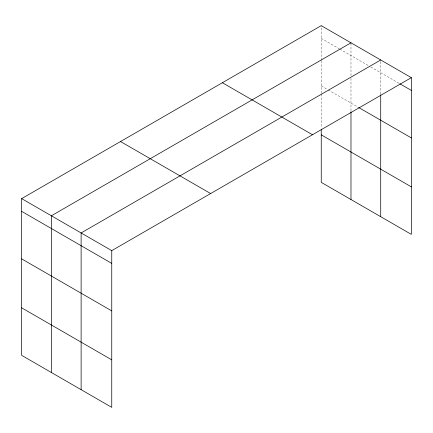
<?xml version="1.0" encoding="UTF-8"?>
<svg xmlns="http://www.w3.org/2000/svg" width="433" height="433" viewBox="0 0 433 433"><rect width="100%" height="100%" fill="white"/><g stroke="black" fill="none" stroke-linecap="round" stroke-linejoin="round"><path stroke-width="0.32" stroke-dasharray="2.17 1.62" d="M321.248 93.274L321.248 61.14M321.248 60.468L321.248 25.644M350.984 78.303L350.984 111.779M350.984 75.629L350.984 42.813M380.715 94.134L380.715 59.981M321.248 38.385L339.326 48.821M339.905 49.156L368.472 65.648M370.805 66.996L399.21 83.396M321.248 85.896L327.662 89.599M328.246 89.94L357.977 107.103M321.248 93.945L321.248 128.146"/><path stroke-width="0.65" d="M380.715 94.8L380.715 216.695M321.248 129.483L321.248 182.363L411.35 234.377L411.35 77.664L321.248 25.644L21.65 198.623L21.65 355.336L111.752 407.356L111.752 250.637L21.65 198.623M350.984 42.813L51.381 215.786L51.381 372.499M380.715 59.981L81.117 232.954L81.117 389.668M111.752 250.637L411.35 77.664M399.789 83.731L411.35 90.405M358.562 107.438L411.35 137.916M321.248 134.852L411.35 186.867M222.383 82.73L312.48 134.744M120.52 141.537L210.617 193.556M21.65 211.358L111.752 263.378M21.65 258.869L111.752 310.889M21.65 307.825L111.752 359.839M350.984 111.779L350.984 199.526"/></g></svg>
